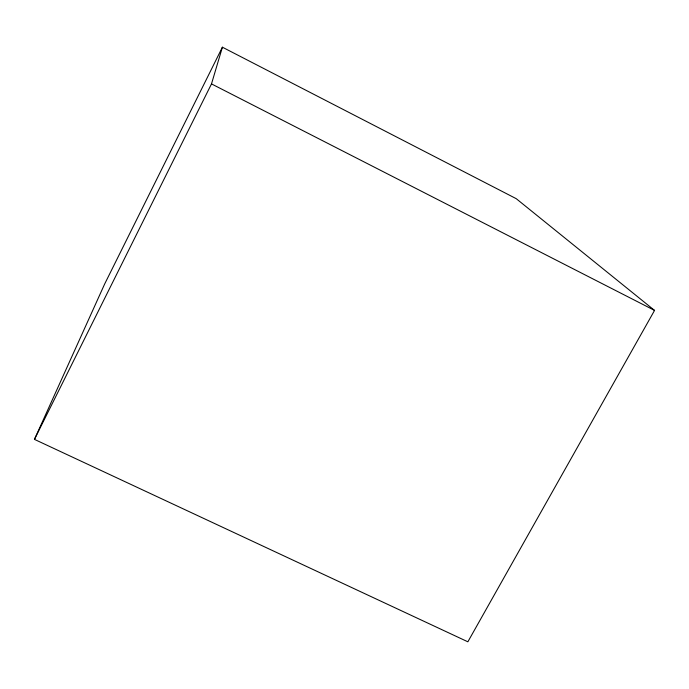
<?xml version="1.0" encoding="UTF-8"?>
<svg xmlns="http://www.w3.org/2000/svg" width="689" height="689" viewBox="0 0 689 689"><rect width="100%" height="100%" fill="white"/><g stroke="black" fill="none" stroke-linecap="round" stroke-linejoin="round"><path stroke-width="1.03" d="M34.45 439.375L211.497 83.903L222.401 47.196L516.216 198.665L654.55 310.412L467.865 641.803L34.45 439.375L104.728 283.851L222.401 47.196M211.497 83.903L654.55 310.412"/></g></svg>
